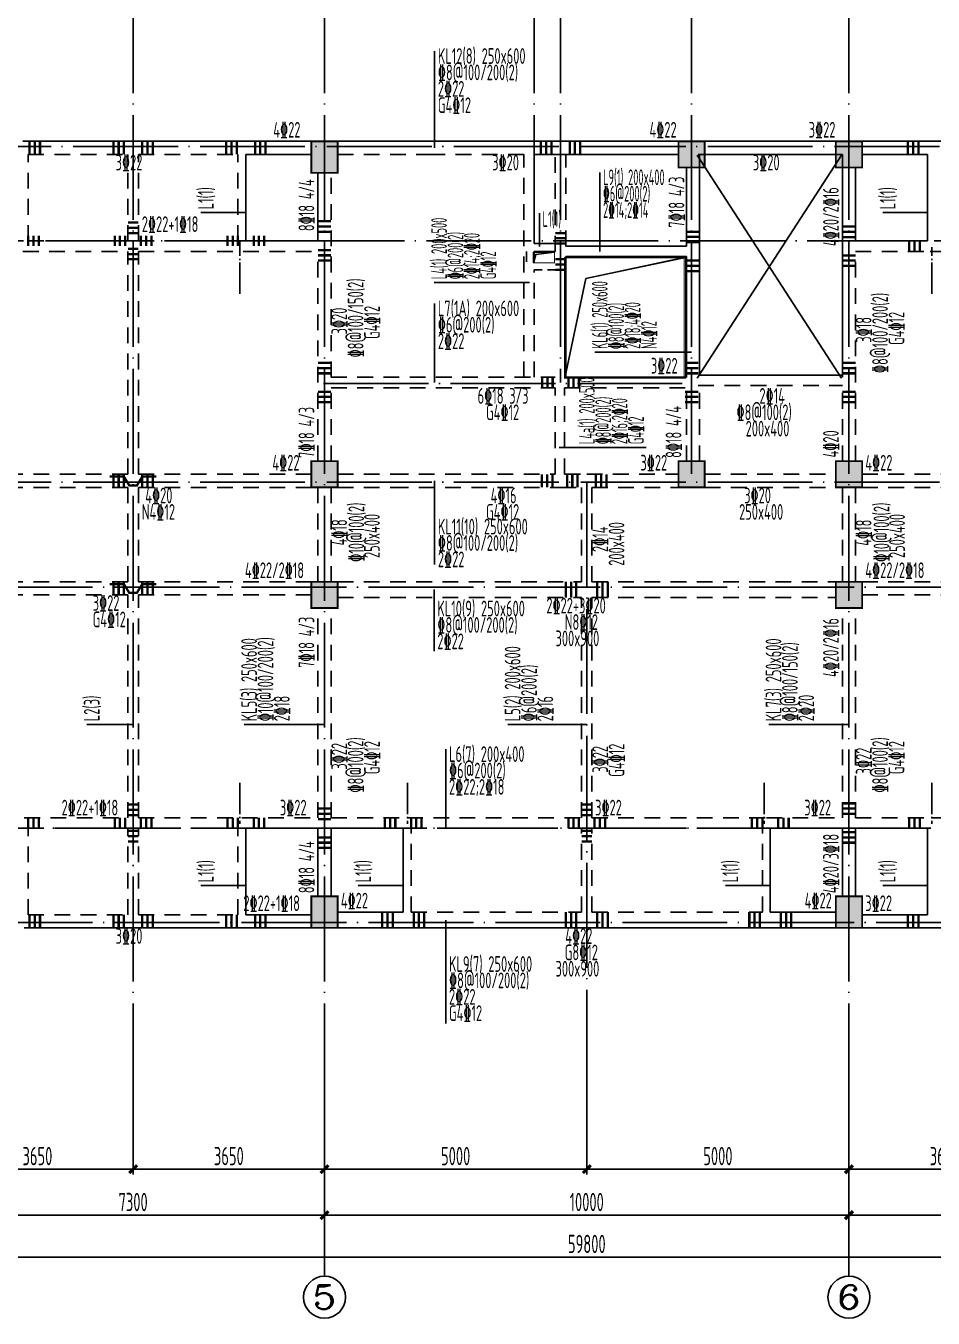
# Model space of a CAD drawing. Extents: x -472319 to -112444, y -516749 to -5704.
# Drawn here: x -189944 to -172644, y -193210 to -168565 of the extents above; entities that cross this region are included whole.
import ezdxf
from ezdxf.enums import TextEntityAlignment as Align

# ---------------------------------------------------------------- set-up
doc = ezdxf.new("R2010")
doc.units = 0
doc.header["$LTSCALE"] = 100
doc.header["$MEASUREMENT"] = 0
for name, pattern in [('3', [5, 3, -2]), ('CENTER', [2, 1.25, -0.25, 0.25, -0.25]), ('DOTE', [2.42, 2, -0.2, 0.02, -0.2])]:
    doc.linetypes.add(name, pattern=pattern)
for name, color, linetype in [('1301', 24, 'Continuous'), ('AXIS', 3, 'Continuous'), ('AXIS_TEXT', 7, 'Continuous'), ('DOTE', 1, 'CENTER'), ('S_BEAM', 4, 'Continuous'), ('S_BEAMDASH', 134, '3'), ('S_BEAMDIMLOCAL', 7, 'Continuous'), ('S_BEAMDIMLOCALVER', 7, 'Continuous'), ('S_BEAMDIMMASS', 2, 'Continuous'), ('S_BEAMDIMMASSVER', 2, 'Continuous'), ('S_CL', 2, 'Continuous'), ('S_HOLE', 253, 'Continuous'), ('S_SUBBEAMHOOP', 1, 'Continuous'), ('洞口边线', 7, 'Continuous'), ('零厚板', 7, 'Continuous')]:
    doc.layers.add(name, color=color, linetype=linetype)
doc.styles.add('_TCH_AXIS', font='COMPLEX', dxfattribs={"bigfont": 'GBCBIG'})
doc.styles.add('COMPLEX', font='COMPLEX')
doc.styles.add('HZ', font='tssdeng.shx', dxfattribs={"width": 0.6, "height": 350, "bigfont": 'a.shx'})
doc.styles.get("Standard").update_dxf_attribs({"font": 'tssdeng.shx', "width": 0.6, "bigfont": 'a.shx'})
doc.dimstyles.new('DIMN', dxfattribs={"dimtxt": 350, "dimasz": 150, "dimexe": 100, "dimexo": 100, "dimgap": 75, "dimtad": 1, "dimdec": 0, "dimzin": 0, "dimdsep": 46, "dimtxsty": 'HZ', "dimblk": 'ARCHTICK', "dimcen": 0.09, "dimdle": 100, "dimclrd": 3, "dimclre": 3, "dimclrt": 7, "dimazin": 2, "dimtfac": 1, "dimtdec": 0, "dimtmove": 2, "dimatfit": 3, "dimldrblk": 'ARCHTICK', "dimfxl": 1, "dimtolj": 1, "dimtzin": 0, "dimarcsym": 0})

# ---------------------------------------------------------------- blocks, each defined once
blk = doc.blocks.new('_ArchTick')
at = {"color": 0, "linetype": 'ByBlock', "const_width": 0.4}
blk.add_lwpolyline([(-0.5, -0.5), (0.5, 0.5)], dxfattribs=at)
blk = doc.blocks.new('*D1583')
at = {"layer": 'AXIS', "color": 3, "lineweight": -2, "transparency": 16777216}
for p, q in [((-191549, -190097), (-191549, -191345)), ((-184249, -190097), (-184249, -191345)), ((-191649, -191245), (-184149, -191245))]:
    blk.add_line(p, q, dxfattribs=at)
at = {"layer": 'Defpoints', "color": 0, "transparency": 16777216}
for p in [(-191549, -189997), (-184249, -189997), (-184249, -191245)]:
    blk.add_point(p, dxfattribs=at)
at = {"layer": 'AXIS', "color": 3, "lineweight": -2, "transparency": 16777216, "xscale": 150, "yscale": 150, "zscale": 150, "rotation": 180}
blk.add_blockref('_ArchTick', (-191549, -191245), dxfattribs=at)
at = {"layer": 'AXIS', "color": 3, "lineweight": -2, "transparency": 16777216, "xscale": 150, "yscale": 150, "zscale": 150}
blk.add_blockref('_ArchTick', (-184249, -191245), dxfattribs=at)
at = {"layer": 'AXIS', "color": 7, "transparency": 16777216, "insert": (-187899, -190995), "char_height": 350, "attachment_point": 5, "style": 'HZ'}
blk.add_mtext('\\A1;7300', dxfattribs=at)
blk = doc.blocks.new('*D1584')
at = {"layer": 'AXIS', "color": 3, "lineweight": -2, "transparency": 16777216}
for p, q in [((-184249, -190097), (-184249, -191345)), ((-174249, -190097), (-174249, -191345)), ((-184349, -191245), (-174149, -191245))]:
    blk.add_line(p, q, dxfattribs=at)
at = {"layer": 'Defpoints', "color": 0, "transparency": 16777216}
for p in [(-184249, -189997), (-174249, -189997), (-174249, -191245)]:
    blk.add_point(p, dxfattribs=at)
at = {"layer": 'AXIS', "color": 3, "lineweight": -2, "transparency": 16777216, "xscale": 150, "yscale": 150, "zscale": 150, "rotation": 180}
blk.add_blockref('_ArchTick', (-184249, -191245), dxfattribs=at)
at = {"layer": 'AXIS', "color": 3, "lineweight": -2, "transparency": 16777216, "xscale": 150, "yscale": 150, "zscale": 150}
blk.add_blockref('_ArchTick', (-174249, -191245), dxfattribs=at)
at = {"layer": 'AXIS', "color": 7, "transparency": 16777216, "insert": (-179249, -190995), "char_height": 350, "attachment_point": 5, "style": 'HZ'}
blk.add_mtext('\\A1;10000', dxfattribs=at)
blk = doc.blocks.new('*D1585')
at = {"layer": 'AXIS', "color": 3, "lineweight": -2, "transparency": 16777216}
for p, q in [((-174249, -190097), (-174249, -191345)), ((-166949, -190097), (-166949, -191345)), ((-174349, -191245), (-166849, -191245))]:
    blk.add_line(p, q, dxfattribs=at)
at = {"layer": 'Defpoints', "color": 0, "transparency": 16777216}
for p in [(-174249, -189997), (-166949, -189997), (-166949, -191245)]:
    blk.add_point(p, dxfattribs=at)
at = {"layer": 'AXIS', "color": 3, "lineweight": -2, "transparency": 16777216, "xscale": 150, "yscale": 150, "zscale": 150, "rotation": 180}
blk.add_blockref('_ArchTick', (-174249, -191245), dxfattribs=at)
at = {"layer": 'AXIS', "color": 3, "lineweight": -2, "transparency": 16777216, "xscale": 150, "yscale": 150, "zscale": 150}
blk.add_blockref('_ArchTick', (-166949, -191245), dxfattribs=at)
at = {"layer": 'AXIS', "color": 7, "transparency": 16777216, "insert": (-170599, -190995), "char_height": 350, "attachment_point": 5, "style": 'HZ'}
blk.add_mtext('\\A1;7300', dxfattribs=at)
blk = doc.blocks.new('*D1589')
at = {"layer": 'AXIS', "color": 3, "lineweight": -2, "transparency": 16777216}
for p, q in [((-209149, -190097), (-209149, -192145)), ((-149349, -190097), (-149349, -192145)), ((-209249, -192045), (-149249, -192045))]:
    blk.add_line(p, q, dxfattribs=at)
at = {"layer": 'Defpoints', "color": 0, "transparency": 16777216}
for p in [(-209149, -189997), (-149349, -189997), (-149349, -192045)]:
    blk.add_point(p, dxfattribs=at)
at = {"layer": 'AXIS', "color": 3, "lineweight": -2, "transparency": 16777216, "xscale": 150, "yscale": 150, "zscale": 150, "rotation": 180}
blk.add_blockref('_ArchTick', (-209149, -192045), dxfattribs=at)
at = {"layer": 'AXIS', "color": 3, "lineweight": -2, "transparency": 16777216, "xscale": 150, "yscale": 150, "zscale": 150}
blk.add_blockref('_ArchTick', (-149349, -192045), dxfattribs=at)
at = {"layer": 'AXIS', "color": 7, "transparency": 16777216, "insert": (-179249, -191795), "char_height": 350, "attachment_point": 5, "style": 'HZ'}
blk.add_mtext('\\A1;59800', dxfattribs=at)
blk = doc.blocks.new('_AXISO')
blk.add_circle((0, 0), 0.5)
at = {"layer": 'AXIS_TEXT', "style": 'COMPLEX', "width": 1.041667}
blk.add_attdef('A', text='', height=0.56, dxfattribs=at).set_placement((-0.25, -0.28), (0.25, -0.28), align=Align.FIT)
blk = doc.blocks.new('*D1600')
at = {"layer": '1301', "color": 3, "lineweight": -2, "transparency": 16777216}
for p, q in [((-184249, -188794), (-184249, -190469)), ((-179249, -188794), (-179249, -190469)), ((-179149, -190369), (-184349, -190369))]:
    blk.add_line(p, q, dxfattribs=at)
at = {"layer": 'Defpoints', "color": 0, "transparency": 16777216}
for p in [(-184249, -188694), (-179249, -188694), (-184249, -190369)]:
    blk.add_point(p, dxfattribs=at)
at = {"layer": '1301', "color": 3, "lineweight": -2, "transparency": 16777216, "xscale": 150, "yscale": 150, "zscale": 150, "rotation": 180}
blk.add_blockref('_ArchTick', (-184249, -190369), dxfattribs=at)
at = {"layer": '1301', "color": 3, "lineweight": -2, "transparency": 16777216, "xscale": 150, "yscale": 150, "zscale": 150}
blk.add_blockref('_ArchTick', (-179249, -190369), dxfattribs=at)
at = {"layer": '1301', "color": 7, "transparency": 16777216, "insert": (-181749, -190119), "char_height": 350, "attachment_point": 5, "style": 'HZ'}
blk.add_mtext('\\A1;5000', dxfattribs=at)
blk = doc.blocks.new('*D1601')
at = {"layer": '1301', "color": 3, "lineweight": -2, "transparency": 16777216}
for p, q in [((-179249, -188795), (-179249, -190469)), ((-174249, -188795), (-174249, -190469)), ((-179349, -190369), (-174149, -190369))]:
    blk.add_line(p, q, dxfattribs=at)
at = {"layer": 'Defpoints', "color": 0, "transparency": 16777216}
for p in [(-179249, -188695), (-174249, -188695), (-174249, -190369)]:
    blk.add_point(p, dxfattribs=at)
at = {"layer": '1301', "color": 3, "lineweight": -2, "transparency": 16777216, "xscale": 150, "yscale": 150, "zscale": 150, "rotation": 180}
blk.add_blockref('_ArchTick', (-179249, -190369), dxfattribs=at)
at = {"layer": '1301', "color": 3, "lineweight": -2, "transparency": 16777216, "xscale": 150, "yscale": 150, "zscale": 150}
blk.add_blockref('_ArchTick', (-174249, -190369), dxfattribs=at)
at = {"layer": '1301', "color": 7, "transparency": 16777216, "insert": (-176749, -190119), "char_height": 350, "attachment_point": 5, "style": 'HZ'}
blk.add_mtext('\\A1;5000', dxfattribs=at)
blk = doc.blocks.new('*D1758')
at = {"layer": '1301', "color": 3, "lineweight": -2, "transparency": 16777216}
for p, q in [((-187899, -188787), (-187899, -190469)), ((-184249, -188787), (-184249, -190469)), ((-184149, -190369), (-187999, -190369))]:
    blk.add_line(p, q, dxfattribs=at)
at = {"layer": 'Defpoints', "color": 0, "transparency": 16777216}
for p in [(-187899, -188687), (-184249, -188687), (-187899, -190369)]:
    blk.add_point(p, dxfattribs=at)
at = {"layer": '1301', "color": 3, "lineweight": -2, "transparency": 16777216, "xscale": 150, "yscale": 150, "zscale": 150, "rotation": 180}
blk.add_blockref('_ArchTick', (-187899, -190369), dxfattribs=at)
at = {"layer": '1301', "color": 3, "lineweight": -2, "transparency": 16777216, "xscale": 150, "yscale": 150, "zscale": 150}
blk.add_blockref('_ArchTick', (-184249, -190369), dxfattribs=at)
at = {"layer": '1301', "color": 7, "transparency": 16777216, "insert": (-186074, -190119), "char_height": 350, "attachment_point": 5, "style": 'HZ'}
blk.add_mtext('\\A1;3650', dxfattribs=at)
blk = doc.blocks.new('*D1759')
at = {"layer": '1301', "color": 3, "lineweight": -2, "transparency": 16777216}
for p, q in [((-191549, -188787), (-191549, -190469)), ((-187899, -188787), (-187899, -190469)), ((-191649, -190369), (-187799, -190369))]:
    blk.add_line(p, q, dxfattribs=at)
at = {"layer": 'Defpoints', "color": 0, "transparency": 16777216}
for p in [(-191549, -188687), (-187899, -188687), (-187899, -190369)]:
    blk.add_point(p, dxfattribs=at)
at = {"layer": '1301', "color": 3, "lineweight": -2, "transparency": 16777216, "xscale": 150, "yscale": 150, "zscale": 150, "rotation": 180}
blk.add_blockref('_ArchTick', (-191549, -190369), dxfattribs=at)
at = {"layer": '1301', "color": 3, "lineweight": -2, "transparency": 16777216, "xscale": 150, "yscale": 150, "zscale": 150}
blk.add_blockref('_ArchTick', (-187899, -190369), dxfattribs=at)
at = {"layer": '1301', "color": 7, "transparency": 16777216, "insert": (-189724, -190119), "char_height": 350, "attachment_point": 5, "style": 'HZ'}
blk.add_mtext('\\A1;3650', dxfattribs=at)
blk = doc.blocks.new('*D1761')
at = {"layer": '1301', "color": 3, "lineweight": -2, "transparency": 16777216}
for p, q in [((-174249, -188787), (-174249, -190469)), ((-170599, -188787), (-170599, -190469)), ((-174349, -190369), (-170499, -190369))]:
    blk.add_line(p, q, dxfattribs=at)
at = {"layer": 'Defpoints', "color": 0, "transparency": 16777216}
for p in [(-174249, -188687), (-170599, -188687), (-170599, -190369)]:
    blk.add_point(p, dxfattribs=at)
at = {"layer": '1301', "color": 3, "lineweight": -2, "transparency": 16777216, "xscale": 150, "yscale": 150, "zscale": 150, "rotation": 180}
blk.add_blockref('_ArchTick', (-174249, -190369), dxfattribs=at)
at = {"layer": '1301', "color": 3, "lineweight": -2, "transparency": 16777216, "xscale": 150, "yscale": 150, "zscale": 150}
blk.add_blockref('_ArchTick', (-170599, -190369), dxfattribs=at)
at = {"layer": '1301', "color": 7, "transparency": 16777216, "insert": (-172424, -190119), "char_height": 350, "attachment_point": 5, "style": 'HZ'}
blk.add_mtext('\\A1;3650', dxfattribs=at)

msp = doc.modelspace()

# ---------------------------------------------------------------- hatches: boundary and pattern name
at = {"layer": 'S_CL'}
h = msp.add_hatch(dxfattribs=at)
h.set_pattern_fill('ANSI31', color=256)
h.set_pattern_definition([(45, (207120.73915, 355910.10947), (-0.088388347648, 0.088388347648), [])])
h.paths.add_polyline_path([(-149249.329, -171266.889), (-149249.329, -170766.889), (-149749.329, -170766.889), (-149749.329, -171266.889)])
h.paths.add_polyline_path([(-149249.329, -177366.89), (-149249.329, -176866.89), (-149749.329, -176866.89), (-149749.329, -177366.89)])
h.paths.add_polyline_path([(-149249.329, -179666.89), (-149249.329, -179166.89), (-149749.329, -179166.89), (-149749.329, -179666.89)])
h.paths.add_polyline_path([(-149249.329, -185766.89), (-149249.329, -185266.89), (-149749.329, -185266.89), (-149749.329, -185766.89)])
h.paths.add_polyline_path([(-152099.329, -171266.889), (-152099.329, -170766.889), (-152599.329, -170766.889), (-152599.329, -171266.889)])
h.paths.add_polyline_path([(-152099.329, -177366.89), (-152099.329, -176866.89), (-152599.329, -176866.89), (-152599.329, -177366.89)])
h.paths.add_polyline_path([(-152099.329, -179666.89), (-152099.329, -179166.89), (-152599.329, -179166.89), (-152599.329, -179666.89)])
h.paths.add_polyline_path([(-152099.329, -185766.89), (-152099.329, -185266.89), (-152599.329, -185266.89), (-152599.329, -185766.89)])
h.paths.add_polyline_path([(-159399.329, -171266.889), (-159399.329, -170766.889), (-159899.329, -170766.889), (-159899.329, -171266.889)])
h.paths.add_polyline_path([(-159399.329, -177366.89), (-159399.329, -176866.89), (-159899.329, -176866.89), (-159899.329, -177366.89)])
h.paths.add_polyline_path([(-159399.329, -179666.89), (-159399.329, -179166.89), (-159899.329, -179166.89), (-159899.329, -179666.89)])
h.paths.add_polyline_path([(-159399.329, -185766.89), (-159399.329, -185266.89), (-159899.329, -185266.89), (-159899.329, -185766.89)])
h.paths.add_polyline_path([(-166699.329, -171266.889), (-166699.329, -170766.889), (-167199.329, -170766.889), (-167199.329, -171266.889)])
h.paths.add_polyline_path([(-166699.329, -177366.89), (-166699.329, -176866.89), (-167199.329, -176866.89), (-167199.329, -177366.89)])
h.paths.add_polyline_path([(-166699.329, -179666.89), (-166699.329, -179166.89), (-167199.329, -179166.89), (-167199.329, -179666.89)])
h.paths.add_polyline_path([(-166699.329, -185766.89), (-166699.329, -185266.89), (-167199.329, -185266.89), (-167199.329, -185766.89)])
h.paths.add_polyline_path([(-173999.329, -171266.889), (-173999.329, -170766.889), (-174499.329, -170766.889), (-174499.329, -171266.889)])
h.paths.add_polyline_path([(-173999.329, -177366.89), (-173999.329, -176866.89), (-174499.329, -176866.89), (-174499.329, -177366.89)])
h.paths.add_polyline_path([(-173999.329, -179666.89), (-173999.329, -179166.89), (-174499.329, -179166.89), (-174499.329, -179666.89)])
h.paths.add_polyline_path([(-173999.329, -185766.89), (-173999.329, -185166.89), (-174499.329, -185166.89), (-174499.329, -185766.89)])
h.paths.add_polyline_path([(-176999.329, -171266.889), (-176999.329, -170766.889), (-177499.329, -170766.889), (-177499.329, -171266.889)])
h.paths.add_polyline_path([(-176999.329, -177366.89), (-176999.329, -176866.89), (-177499.329, -176866.89), (-177499.329, -177366.89)])
h.paths.add_polyline_path([(-183999.331, -171366.889), (-183999.331, -170766.889), (-184499.331, -170766.889), (-184499.331, -171366.889)])
h.paths.add_polyline_path([(-183999.331, -177366.89), (-183999.331, -176866.89), (-184499.331, -176866.89), (-184499.331, -177366.89)])
h.paths.add_polyline_path([(-183999.331, -179666.89), (-183999.331, -179166.89), (-184499.331, -179166.89), (-184499.331, -179666.89)])
h.paths.add_polyline_path([(-183999.331, -185766.89), (-183999.331, -185166.89), (-184499.331, -185166.89), (-184499.331, -185766.89)])
h.paths.add_polyline_path([(-191299.331, -171266.889), (-191299.331, -170766.889), (-191799.331, -170766.889), (-191799.331, -171266.889)])
h.paths.add_polyline_path([(-191299.331, -177366.89), (-191299.331, -176866.89), (-191799.331, -176866.89), (-191799.331, -177366.89)])
h.paths.add_polyline_path([(-191299.331, -179666.89), (-191299.331, -179166.89), (-191799.331, -179166.89), (-191799.331, -179666.89)])
h.paths.add_polyline_path([(-191299.331, -185766.89), (-191299.331, -185266.89), (-191799.331, -185266.89), (-191799.331, -185766.89)])
h.paths.add_polyline_path([(-198599.331, -171266.889), (-198599.331, -170766.889), (-199099.331, -170766.889), (-199099.331, -171266.889)])
h.paths.add_polyline_path([(-198599.331, -177366.89), (-198599.331, -176866.89), (-199099.331, -176866.89), (-199099.331, -177366.89)])
h.paths.add_polyline_path([(-198599.331, -179666.89), (-198599.331, -179166.89), (-199099.331, -179166.89), (-199099.331, -179666.89)])
h.paths.add_polyline_path([(-198599.331, -185766.89), (-198599.331, -185266.89), (-199099.331, -185266.89), (-199099.331, -185766.89)])
h.paths.add_polyline_path([(-205899.331, -171266.889), (-205899.331, -170766.889), (-206399.331, -170766.889), (-206399.331, -171266.889)])
h.paths.add_polyline_path([(-205899.331, -177366.89), (-205899.331, -176866.89), (-206399.331, -176866.89), (-206399.331, -177366.89)])
h.paths.add_polyline_path([(-205899.331, -179666.89), (-205899.331, -179166.89), (-206399.331, -179166.89), (-206399.331, -179666.89)])
h.paths.add_polyline_path([(-205899.331, -185766.89), (-205899.331, -185266.89), (-206399.331, -185266.89), (-206399.331, -185766.89)])
h.paths.add_polyline_path([(-208749.331, -171266.889), (-208749.331, -170766.889), (-209249.331, -170766.889), (-209249.331, -171266.889)])
h.paths.add_polyline_path([(-208749.331, -177366.89), (-208749.331, -176866.89), (-209249.331, -176866.89), (-209249.331, -177366.89)])
h.paths.add_polyline_path([(-208749.331, -179666.89), (-208749.331, -179166.89), (-209249.331, -179166.89), (-209249.331, -179666.89)])
h.paths.add_polyline_path([(-208749.331, -185766.89), (-208749.331, -185266.89), (-209249.331, -185266.89), (-209249.331, -185766.89)])

# ---------------------------------------------------------------- linework, layer by layer
at = {"layer": 'AXIS'}
for p, q in [((-184249.329, -189997.282), (-184249.329, -192409.578)), ((-174249.329, -189997.282), (-174249.329, -192409.578))]:
    msp.add_line(p, q, dxfattribs=at)
at = {"layer": 'DOTE', "linetype": 'DOTE', "ltscale": 10}
for p, q in [((-187899.329, -167847.242), (-187899.329, -189997.282)), ((-184249.329, -167847.242), (-184249.329, -189997.282)), ((-180249.329, -167847.242), (-180249.329, -171016.89)), ((-179749.329, -167847.242), (-179749.329, -175366.89)), ((-177249.329, -167847.242), (-177249.329, -177266.89)), ((-174249.329, -167847.242), (-174249.329, -189997.282)), ((-210823.148, -170866.89), (-147530.518, -170866.89)), ((-206506.5, -172667.389), (-151711.5, -172667.389)), ((-184266.83, -175384.39), (-177266.83, -175384.39)), ((-210823.148, -177266.89), (-147530.518, -177266.89)), ((-179249.329, -177266.89), (-179249.329, -189997.282)), ((-147530.518, -179266.89), (-210823.148, -179266.89)), ((-206149.329, -183866.892), (-147041.501, -183866.892)), ((-147530.518, -185666.89), (-210823.148, -185666.89))]:
    msp.add_line(p, q, dxfattribs=at)
at = {"layer": 'DOTE', "linetype": 'DOTE', "ltscale": 3}
for p, q in [((-185866.828, -173678.586), (-185866.828, -172684.389)), ((-172666.832, -173678.586), (-172666.832, -172784.889)), ((-185866.828, -183000.195), (-185866.828, -183784.39)), ((-182666.832, -183000.195), (-182666.832, -183784.39)), ((-175866.828, -183000.195), (-175866.828, -183784.39)), ((-172666.832, -183000.195), (-172666.832, -183784.39))]:
    msp.add_line(p, q, dxfattribs=at)
at = {"layer": 'S_BEAM'}
for p, q in [((-189999.331, -170766.889), (-187899.331, -170766.889)), ((-187899.331, -170766.889), (-185824.331, -170766.889)), ((-185824.331, -170766.889), (-184499.331, -170766.889)), ((-183999.331, -170766.889), (-182249.331, -170766.889)), ((-182249.331, -170766.889), (-179749.329, -170766.889)), ((-179749.329, -170766.889), (-177499.329, -170766.889)), ((-176999.329, -170766.889), (-174499.329, -170766.889)), ((-173999.329, -170766.889), (-172674.329, -170766.889)), ((-172674.329, -170766.889), (-170599.329, -170766.889)), ((-185749.331, -171016.889), (-184499.331, -171016.889)), ((-185749.331, -172666.889), (-185749.331, -171016.889)), ((-180249.329, -171016.889), (-177499.329, -171016.889)), ((-180249.329, -172716.889), (-180249.329, -171016.889)), ((-177124.329, -171016.889), (-174374.329, -171016.889)), ((-177099.329, -172866.889), (-177099.329, -171016.889)), ((-176999.329, -171016.889), (-174374.329, -171016.889)), ((-174374.329, -172767.389), (-174374.329, -171016.889)), ((-173999.329, -171016.889), (-172749.329, -171016.889)), ((-172749.329, -172667.389), (-172749.329, -171016.889)), ((-177349.329, -172366.889), (-177349.329, -171266.889)), ((-174124.329, -172467.389), (-174124.329, -171266.889)), ((-184374.331, -172666.889), (-184374.331, -171366.889)), ((-177349.329, -172766.889), (-177349.329, -172366.889)), ((-174124.329, -172667.389), (-174124.329, -172467.389)), ((-185749.331, -172666.889), (-184374.331, -172666.889)), ((-180249.329, -172716.889), (-179649.329, -172716.889)), ((-174124.329, -172667.389), (-172749.329, -172667.389)), ((-180249.329, -173066.889), (-180249.329, -172866.888)), ((-180249.329, -172866.888), (-179849.329, -172866.888)), ((-179649.329, -172766.889), (-177349.329, -172766.889)), ((-179649.329, -175266.89), (-179649.329, -172966.889)), ((-179649.329, -172966.889), (-177349.329, -172966.889)), ((-177349.329, -175266.89), (-177349.329, -172966.889)), ((-177099.329, -175226.89), (-177099.329, -172866.889)), ((-174374.329, -175266.89), (-174374.329, -172767.389)), ((-179649.329, -175266.89), (-177349.329, -175266.89)), ((-177099.329, -175226.89), (-174374.329, -175226.89)), ((-185749.331, -183866.891), (-184374.331, -183866.891)), ((-185749.331, -185516.89), (-185749.331, -183866.891)), ((-184374.331, -185166.89), (-184374.331, -183866.891)), ((-184124.331, -185166.89), (-184124.331, -183866.891)), ((-184124.331, -183866.891), (-182749.331, -183866.891)), ((-182749.331, -185466.89), (-182749.331, -183866.891)), ((-175749.329, -183866.891), (-174374.329, -183866.891)), ((-175749.329, -185466.89), (-175749.329, -183866.891)), ((-174374.329, -185166.89), (-174374.329, -183866.891)), ((-174124.329, -185166.89), (-174124.329, -183866.891)), ((-174124.329, -183866.891), (-172749.329, -183866.891)), ((-172749.329, -185516.89), (-172749.329, -183866.891)), ((-185749.331, -185516.89), (-184499.331, -185516.89)), ((-183999.331, -185466.89), (-182749.331, -185466.89)), ((-175749.329, -185466.89), (-174499.329, -185466.89)), ((-173999.329, -185516.89), (-172749.329, -185516.89)), ((-189974.331, -185766.89), (-187899.331, -185766.89)), ((-187899.331, -185766.89), (-185824.331, -185766.89)), ((-185824.331, -185766.89), (-184499.331, -185766.89)), ((-183999.331, -185766.89), (-182674.331, -185766.89)), ((-182674.331, -185766.89), (-179249.329, -185766.89)), ((-179249.329, -185766.89), (-175824.329, -185766.89)), ((-175824.329, -185766.89), (-174499.329, -185766.89)), ((-173999.329, -185766.89), (-172674.329, -185766.89)), ((-172674.329, -185766.89), (-170599.329, -185766.89))]:
    msp.add_line(p, q, dxfattribs=at)
at = {"layer": 'S_BEAMDASH'}
for p, q in [((-189899.331, -171016.889), (-187999.331, -171016.889)), ((-189899.331, -172666.889), (-189899.331, -171016.889)), ((-187999.331, -172666.889), (-187999.331, -171016.889)), ((-187799.331, -171016.889), (-185899.331, -171016.889)), ((-187799.331, -172666.889), (-187799.331, -171016.889)), ((-185899.331, -172666.889), (-185899.331, -171016.889)), ((-183999.331, -171016.889), (-182249.331, -171016.889)), ((-182249.331, -171016.889), (-180449.329, -171016.889)), ((-180449.329, -175266.89), (-180449.329, -171016.889)), ((-179849.329, -172866.889), (-179849.329, -171016.889)), ((-179649.329, -172766.889), (-179649.329, -171016.889)), ((-184124.331, -172766.889), (-184124.331, -171366.889)), ((-189899.331, -172666.889), (-187999.331, -172666.889)), ((-187799.331, -172666.889), (-185899.331, -172666.889)), ((-189999.331, -172866.889), (-187999.331, -172866.889)), ((-187999.331, -177116.89), (-187999.331, -172866.889)), ((-187799.331, -177116.89), (-187799.331, -172866.889)), ((-187799.331, -172866.889), (-185799.331, -172866.889)), ((-185799.331, -172866.889), (-184374.331, -172866.889)), ((-184374.331, -175366.89), (-184374.331, -172866.889)), ((-184124.331, -175266.89), (-184124.331, -172766.889)), ((-180399.329, -173066.889), (-180399.329, -172866.889)), ((-174124.329, -175366.89), (-174124.329, -172867.389)), ((-174124.329, -172867.389), (-172699.329, -172867.389)), ((-172699.329, -172867.389), (-170699.329, -172867.389)), ((-180249.329, -175266.89), (-180249.329, -173216.889)), ((-184374.331, -176866.89), (-184374.331, -175366.89)), ((-184124.331, -175266.89), (-179849.329, -175266.89)), ((-177124.329, -175426.89), (-174374.329, -175426.89)), ((-174124.329, -176866.89), (-174124.329, -175366.89)), ((-184124.331, -176866.89), (-184124.331, -175466.89)), ((-184124.331, -175466.89), (-179849.329, -175466.89)), ((-179849.329, -177116.89), (-179849.329, -175466.89)), ((-179670.908, -175466.89), (-177374.329, -175466.89)), ((-179670.908, -177116.89), (-179670.908, -175466.89)), ((-177349.329, -176866.89), (-177349.329, -175466.89)), ((-177099.329, -176866.89), (-177099.329, -175466.89)), ((-174374.329, -176866.89), (-174374.329, -175466.89)), ((-191299.331, -177116.89), (-187999.331, -177116.89)), ((-187799.331, -177116.89), (-184499.331, -177116.89)), ((-183999.331, -177116.89), (-182949.329, -177116.89)), ((-182949.329, -177116.89), (-179849.329, -177116.89)), ((-179670.908, -177116.89), (-179249.329, -177116.89)), ((-179249.329, -177116.89), (-177499.329, -177116.89)), ((-176999.329, -177116.89), (-174499.329, -177116.89)), ((-173999.329, -177116.89), (-170699.329, -177116.89)), ((-191299.331, -177366.89), (-187999.331, -177366.89)), ((-187999.331, -179166.89), (-187999.331, -177366.89)), ((-187799.331, -179166.89), (-187799.331, -177366.89)), ((-187799.331, -177366.89), (-184499.331, -177366.89)), ((-184374.331, -179166.89), (-184374.331, -177366.89)), ((-184124.331, -179166.89), (-184124.331, -177366.89)), ((-183999.331, -177366.89), (-182949.329, -177366.89)), ((-182949.329, -177366.89), (-179749.329, -177366.89)), ((-179749.329, -177366.89), (-179349.329, -177366.89)), ((-179349.329, -179166.89), (-179349.329, -177366.89)), ((-179149.329, -177366.89), (-177499.329, -177366.89)), ((-179149.329, -179166.89), (-179149.329, -177366.89)), ((-176999.329, -177366.89), (-174499.329, -177366.89)), ((-174374.329, -179166.89), (-174374.329, -177366.89)), ((-174124.329, -179166.89), (-174124.329, -177366.89)), ((-173999.329, -177366.89), (-170699.329, -177366.89)), ((-191299.331, -179166.89), (-187999.331, -179166.89)), ((-187799.331, -179166.89), (-184499.331, -179166.89)), ((-183999.331, -179166.89), (-179349.329, -179166.89)), ((-179149.329, -179166.89), (-174499.329, -179166.89)), ((-173999.329, -179166.89), (-170699.329, -179166.89)), ((-191299.331, -179416.89), (-187999.331, -179416.89)), ((-187999.331, -183666.891), (-187999.331, -179416.89)), ((-187799.331, -179416.89), (-184499.331, -179416.89)), ((-187799.331, -183666.891), (-187799.331, -179416.89)), ((-183999.331, -179466.89), (-179349.329, -179466.89)), ((-179349.329, -183666.891), (-179349.329, -179466.89)), ((-179149.329, -179466.89), (-174499.329, -179466.89)), ((-179149.329, -183666.891), (-179149.329, -179466.89)), ((-173999.329, -179416.89), (-170699.329, -179416.89)), ((-184374.331, -183666.891), (-184374.331, -179666.89)), ((-184124.331, -183666.891), (-184124.331, -179666.89)), ((-174374.329, -183666.891), (-174374.329, -179666.89)), ((-174124.329, -183666.891), (-174124.329, -179666.89)), ((-189974.331, -183666.891), (-187999.331, -183666.891)), ((-187799.331, -183666.891), (-185824.331, -183666.891)), ((-185824.331, -183666.891), (-184374.331, -183666.891)), ((-184124.331, -183666.891), (-182674.331, -183666.891)), ((-182674.331, -183666.891), (-179349.329, -183666.891)), ((-179149.329, -183666.891), (-175824.329, -183666.891)), ((-175824.329, -183666.891), (-174374.329, -183666.891)), ((-174124.329, -183666.891), (-172674.329, -183666.891)), ((-172674.329, -183666.891), (-170699.329, -183666.891)), ((-189899.331, -183866.891), (-187999.331, -183866.891)), ((-189899.331, -185516.89), (-189899.331, -183866.891)), ((-187999.331, -185516.89), (-187999.331, -183866.891)), ((-187799.331, -185516.89), (-187799.331, -183866.891)), ((-187799.331, -183866.891), (-185899.331, -183866.891)), ((-185899.331, -185516.89), (-185899.331, -183866.891)), ((-182599.331, -183866.891), (-179349.329, -183866.891)), ((-182599.331, -185466.89), (-182599.331, -183866.891)), ((-179349.329, -185466.89), (-179349.329, -183866.891)), ((-179149.329, -185466.89), (-179149.329, -183866.891)), ((-179149.329, -183866.891), (-175899.329, -183866.891)), ((-175899.329, -185466.89), (-175899.329, -183866.891)), ((-189899.331, -185516.89), (-187999.331, -185516.89)), ((-187799.331, -185516.89), (-185899.331, -185516.89)), ((-182599.331, -185466.89), (-179349.329, -185466.89)), ((-179149.329, -185466.89), (-175899.329, -185466.89))]:
    msp.add_line(p, q, dxfattribs=at)
at = {"layer": 'S_BEAMDASH', "ltscale": 0.5}
msp.add_line((-179849.329, -173216.889), (-180249.329, -173216.889), dxfattribs=at)
at = {"layer": 'S_BEAMDIMMASS'}
for p, q in [((-182149.331, -170891.89), (-182149.331, -169048.14)), ((-178999.329, -172866.89), (-178999.329, -171360.64)), ((-182149.331, -175366.891), (-182149.331, -173860.641)), ((-182149.331, -177241.891), (-182149.331, -178834.391)), ((-182159.7, -179316.891), (-182159.7, -180488.391)), ((-181936.831, -183866.891), (-181936.831, -182360.641)), ((-181936.831, -185616.891), (-181936.831, -187589.391))]:
    msp.add_line(p, q, dxfattribs=at)
at = {"layer": 'S_BEAMDIMMASSVER'}
for p, q in [((-185749.331, -172126.89), (-186605.581, -172126.89)), ((-180152.89, -172775.171), (-180152.89, -172136.421)), ((-172749.329, -172126.89), (-173605.579, -172126.89)), ((-180339.5, -173456.891), (-182158.25, -173456.891)), ((-177249.329, -174786.891), (-179093.079, -174786.891)), ((-178114.158, -176603.5), (-179773.408, -176603.5)), ((-187899.331, -181888.391), (-188780.581, -181888.391)), ((-184249.331, -181888.391), (-185780.581, -181888.391)), ((-179249.329, -181888.391), (-180755.579, -181888.391)), ((-174249.329, -181888.391), (-175780.579, -181888.391)), ((-185749.331, -184960.391), (-186605.581, -184960.391)), ((-182749.331, -184960.391), (-183605.581, -184960.391)), ((-175749.329, -184960.391), (-176605.579, -184960.391)), ((-172749.329, -184960.391), (-173605.579, -184960.391))]:
    msp.add_line(p, q, dxfattribs=at)
at = {"layer": 'S_CL', "const_width": 35}
for points in [[(-183999.331, -171366.889), (-183999.331, -170766.889), (-184499.331, -170766.889), (-184499.331, -171366.889)], [(-176999.329, -171266.889), (-176999.329, -170766.889), (-177499.329, -170766.889), (-177499.329, -171266.889)], [(-173999.329, -171266.889), (-173999.329, -170766.889), (-174499.329, -170766.889), (-174499.329, -171266.889)], [(-183999.331, -177366.89), (-183999.331, -176866.89), (-184499.331, -176866.89), (-184499.331, -177366.89)], [(-176999.329, -177366.89), (-176999.329, -176866.89), (-177499.329, -176866.89), (-177499.329, -177366.89)], [(-173999.329, -177366.89), (-173999.329, -176866.89), (-174499.329, -176866.89), (-174499.329, -177366.89)], [(-183999.331, -179666.89), (-183999.331, -179166.89), (-184499.331, -179166.89), (-184499.331, -179666.89)], [(-173999.329, -179666.89), (-173999.329, -179166.89), (-174499.329, -179166.89), (-174499.329, -179666.89)], [(-183999.331, -185766.89), (-183999.331, -185166.89), (-184499.331, -185166.89), (-184499.331, -185766.89)], [(-173999.329, -185766.89), (-173999.329, -185166.89), (-174499.329, -185166.89), (-174499.329, -185766.89)]]:
    msp.add_lwpolyline(points, close=True, dxfattribs=at)
at = {"layer": 'S_HOLE', "const_width": 18}
for points in [[(-180266.83, -173084.389), (-179866.83, -173084.389), (-179866.83, -172884.388), (-180266.83, -172884.388), (-180266.83, -173084.389)], [(-179666.83, -175284.39), (-177366.83, -175284.39), (-177366.83, -172984.389), (-179666.83, -172984.389), (-179666.83, -175284.39)], [(-179666.83, -175284.39), (-177391.83, -175284.39), (-177391.83, -172984.389), (-179666.83, -172984.389), (-179666.83, -175284.39)]]:
    msp.add_lwpolyline(points, close=True, dxfattribs=at)
at = {"layer": 'S_SUBBEAMHOOP', "const_width": 44.9}
for points in [[(-189874.331, -170766.89), (-189874.331, -171016.89)], [(-189774.331, -170766.89), (-189774.331, -171016.89)], [(-189674.331, -170766.89), (-189674.331, -171016.89)], [(-188274.331, -170766.89), (-188274.331, -171016.89)], [(-188174.331, -170766.89), (-188174.331, -171016.89)], [(-188074.331, -170766.89), (-188074.331, -171016.89)], [(-187724.331, -170766.89), (-187724.331, -171016.89)], [(-187624.331, -170766.89), (-187624.331, -171016.89)], [(-187524.331, -170766.89), (-187524.331, -171016.89)], [(-186124.331, -170766.89), (-186124.331, -171016.89)], [(-186024.331, -170766.89), (-186024.331, -171016.89)], [(-185924.331, -170766.89), (-185924.331, -171016.89)], [(-185574.331, -170766.89), (-185574.331, -171016.89)], [(-185474.331, -170766.89), (-185474.331, -171016.89)], [(-185374.331, -170766.89), (-185374.331, -171016.89)], [(-180124.329, -170766.89), (-180124.329, -171016.89)], [(-180024.329, -170766.89), (-180024.329, -171016.89)], [(-179924.329, -170766.89), (-179924.329, -171016.89)], [(-179574.329, -170766.89), (-179574.329, -171016.89)], [(-179474.329, -170766.89), (-179474.329, -171016.89)], [(-179374.329, -170766.89), (-179374.329, -171016.89)], [(-173124.329, -170766.89), (-173124.329, -171016.89)], [(-173024.329, -170766.89), (-173024.329, -171016.89)], [(-172924.329, -170766.89), (-172924.329, -171016.89)], [(-187999.331, -172316.89), (-187799.331, -172316.89)], [(-187999.331, -172416.89), (-187799.331, -172416.89)], [(-187999.331, -172516.89), (-187799.331, -172516.89)], [(-184374.331, -172291.89), (-184124.331, -172291.89)], [(-184374.331, -172391.89), (-184124.331, -172391.89)], [(-184374.331, -172491.89), (-184124.331, -172491.89)], [(-179849.329, -172516.89), (-179649.329, -172516.89)], [(-177349.329, -172491.89), (-177099.329, -172491.89)], [(-174374.329, -172392.39), (-174124.329, -172392.39)], [(-174374.329, -172492.39), (-174124.329, -172492.39)], [(-189899.331, -172566.89), (-189899.331, -172766.89)], [(-189799.331, -172566.89), (-189799.331, -172766.89)], [(-189699.331, -172566.89), (-189699.331, -172766.89)], [(-188249.331, -172566.89), (-188249.331, -172766.89)], [(-188149.331, -172566.89), (-188149.331, -172766.89)], [(-188049.331, -172566.89), (-188049.331, -172766.89)], [(-187749.331, -172566.89), (-187749.331, -172766.89)], [(-187649.331, -172566.89), (-187649.331, -172766.89)], [(-187549.331, -172566.89), (-187549.331, -172766.89)], [(-186099.331, -172566.89), (-186099.331, -172766.89)], [(-185999.331, -172566.89), (-185999.331, -172766.89)], [(-185899.331, -172566.89), (-185899.331, -172766.89)], [(-185599.331, -172566.89), (-185599.331, -172766.89)], [(-185499.331, -172566.89), (-185499.331, -172766.89)], [(-185399.331, -172566.89), (-185399.331, -172766.89)], [(-179849.329, -172616.89), (-179649.329, -172616.89)], [(-179849.329, -172716.89), (-179649.329, -172716.89)], [(-177349.329, -172591.89), (-177099.329, -172591.89)], [(-177349.329, -172691.89), (-177099.329, -172691.89)], [(-174374.329, -172592.39), (-174124.329, -172592.39)], [(-173099.329, -172667.39), (-173099.329, -172867.39)], [(-172999.329, -172667.39), (-172999.329, -172867.39)], [(-172899.329, -172667.39), (-172899.329, -172867.39)], [(-187999.331, -172816.89), (-187799.331, -172816.89)], [(-187999.331, -172916.89), (-187799.331, -172916.89)], [(-187999.331, -173016.89), (-187799.331, -173016.89)], [(-184374.331, -172841.89), (-184124.331, -172841.89)], [(-184374.331, -172941.89), (-184124.331, -172941.89)], [(-179849.329, -173016.89), (-179649.329, -173016.89)], [(-174374.329, -172942.39), (-174124.329, -172942.39)], [(-184374.331, -173041.89), (-184124.331, -173041.89)], [(-179849.329, -173116.89), (-179649.329, -173116.89)], [(-179849.329, -173216.89), (-179649.329, -173216.89)], [(-177349.329, -173041.89), (-177099.329, -173041.89)], [(-177349.329, -173141.89), (-177099.329, -173141.89)], [(-177349.329, -173241.89), (-177099.329, -173241.89)], [(-174374.329, -173042.39), (-174124.329, -173042.39)], [(-174374.329, -173142.39), (-174124.329, -173142.39)], [(-184374.331, -174991.891), (-184124.331, -174991.891)], [(-177374.329, -174991.891), (-177124.329, -174991.891)], [(-174374.329, -174991.891), (-174124.329, -174991.891)], [(-184374.331, -175091.891), (-184124.331, -175091.891)], [(-184374.331, -175191.891), (-184124.331, -175191.891)], [(-177374.329, -175091.891), (-177124.329, -175091.891)], [(-177374.329, -175191.891), (-177124.329, -175191.891)], [(-174374.329, -175091.891), (-174124.329, -175091.891)], [(-174374.329, -175191.891), (-174124.329, -175191.891)], [(-180099.329, -175266.891), (-180099.329, -175466.891)], [(-179999.329, -175266.891), (-179999.329, -175466.891)], [(-179899.329, -175266.891), (-179899.329, -175466.891)], [(-179599.329, -175266.891), (-179599.329, -175466.891)], [(-179499.329, -175266.891), (-179499.329, -175466.891)], [(-179399.329, -175266.891), (-179399.329, -175466.891)], [(-184374.331, -175541.891), (-184124.331, -175541.891)], [(-184374.331, -175641.891), (-184124.331, -175641.891)], [(-177374.329, -175541.891), (-177124.329, -175541.891)], [(-177374.329, -175641.891), (-177124.329, -175641.891)], [(-174374.329, -175541.891), (-174124.329, -175541.891)], [(-174374.329, -175641.891), (-174124.329, -175641.891)], [(-184374.331, -175741.891), (-184124.331, -175741.891)], [(-177374.329, -175741.891), (-177124.329, -175741.891)], [(-174374.329, -175741.891), (-174124.329, -175741.891)], [(-188345, -177161.5), (-188074.331, -177161.5), (-187972.5, -177329), (-187826.158, -177329), (-187724.327, -177161.5), (-187453.658, -177161.5)], [(-188274.331, -177116.891), (-188274.331, -177366.891)], [(-188174.331, -177116.891), (-188174.331, -177366.891)], [(-188074.331, -177116.891), (-188074.331, -177366.891)], [(-187724.331, -177116.891), (-187724.331, -177366.891)], [(-187624.331, -177116.891), (-187624.331, -177366.891)], [(-187524.331, -177116.891), (-187524.331, -177366.891)], [(-180104.829, -177116.891), (-180104.829, -177366.891)], [(-180004.829, -177116.891), (-180004.829, -177366.891)], [(-179904.829, -177116.891), (-179904.829, -177366.891)], [(-179624.329, -177116.891), (-179624.329, -177366.891)], [(-179524.329, -177116.891), (-179524.329, -177366.891)], [(-179424.329, -177116.891), (-179424.329, -177366.891)], [(-179074.329, -177116.891), (-179074.329, -177366.891)], [(-178974.329, -177116.891), (-178974.329, -177366.891)], [(-178874.329, -177116.891), (-178874.329, -177366.891)], [(-188274.331, -179166.891), (-188274.331, -179416.891)], [(-188174.331, -179166.891), (-188174.331, -179416.891)], [(-188074.331, -179166.891), (-188074.331, -179416.891)], [(-187724.331, -179166.891), (-187724.331, -179416.891)], [(-187624.331, -179166.891), (-187624.331, -179416.891)], [(-187524.331, -179166.891), (-187524.331, -179416.891)], [(-179649.329, -179166.891), (-179649.329, -179466.891)], [(-179549.329, -179166.891), (-179549.329, -179466.891)], [(-179449.329, -179166.891), (-179449.329, -179466.891)], [(-179049.329, -179166.891), (-179049.329, -179466.891)], [(-178949.329, -179166.891), (-178949.329, -179466.891)], [(-178849.329, -179166.891), (-178849.329, -179466.891)], [(-188345, -179211), (-188074.331, -179211), (-187972.5, -179378.5), (-187826.158, -179378.5), (-187724.327, -179211), (-187453.658, -179211)], [(-187999.331, -183416.891), (-187799.331, -183416.891)], [(-187999.331, -183516.891), (-187799.331, -183516.891)], [(-187999.331, -183616.891), (-187799.331, -183616.891)], [(-184374.331, -183491.891), (-184124.331, -183491.891)], [(-184374.331, -183591.891), (-184124.331, -183591.891)], [(-179349.329, -183416.891), (-179149.329, -183416.891)], [(-179349.329, -183516.891), (-179149.329, -183516.891)], [(-179349.329, -183616.891), (-179149.329, -183616.891)], [(-174374.329, -183391.891), (-174124.329, -183391.891)], [(-174374.329, -183491.891), (-174124.329, -183491.891)], [(-174374.329, -183591.891), (-174124.329, -183591.891)], [(-189899.331, -183666.891), (-189899.331, -183866.891)], [(-189799.331, -183666.891), (-189799.331, -183866.891)], [(-189699.331, -183666.891), (-189699.331, -183866.891)], [(-188249.331, -183666.891), (-188249.331, -183866.891)], [(-188149.331, -183666.891), (-188149.331, -183866.891)], [(-188049.331, -183666.891), (-188049.331, -183866.891)], [(-187749.331, -183666.891), (-187749.331, -183866.891)], [(-187649.331, -183666.891), (-187649.331, -183866.891)], [(-187549.331, -183666.891), (-187549.331, -183866.891)], [(-186099.331, -183666.891), (-186099.331, -183866.891)], [(-185999.331, -183666.891), (-185999.331, -183866.891)], [(-185899.331, -183666.891), (-185899.331, -183866.891)], [(-185599.331, -183666.891), (-185599.331, -183866.891)], [(-185499.331, -183666.891), (-185499.331, -183866.891)], [(-185399.331, -183666.891), (-185399.331, -183866.891)], [(-184374.331, -183691.891), (-184124.331, -183691.891)], [(-183099.331, -183666.891), (-183099.331, -183866.891)], [(-182999.331, -183666.891), (-182999.331, -183866.891)], [(-182899.331, -183666.891), (-182899.331, -183866.891)], [(-182599.331, -183666.891), (-182599.331, -183866.891)], [(-182499.331, -183666.891), (-182499.331, -183866.891)], [(-182399.331, -183666.891), (-182399.331, -183866.891)], [(-179599.329, -183666.891), (-179599.329, -183866.891)], [(-179499.329, -183666.891), (-179499.329, -183866.891)], [(-179399.329, -183666.891), (-179399.329, -183866.891)], [(-179099.329, -183666.891), (-179099.329, -183866.891)], [(-178999.329, -183666.891), (-178999.329, -183866.891)], [(-178899.329, -183666.891), (-178899.329, -183866.891)], [(-176099.329, -183666.891), (-176099.329, -183866.891)], [(-175999.329, -183666.891), (-175999.329, -183866.891)], [(-175899.329, -183666.891), (-175899.329, -183866.891)], [(-175599.329, -183666.891), (-175599.329, -183866.891)], [(-175499.329, -183666.891), (-175499.329, -183866.891)], [(-175399.329, -183666.891), (-175399.329, -183866.891)], [(-173099.329, -183666.891), (-173099.329, -183866.891)], [(-172999.329, -183666.891), (-172999.329, -183866.891)], [(-172899.329, -183666.891), (-172899.329, -183866.891)], [(-187999.331, -183916.891), (-187799.331, -183916.891)], [(-187999.331, -184016.891), (-187799.331, -184016.891)], [(-184374.331, -184041.891), (-184124.331, -184041.891)], [(-179349.329, -183916.891), (-179149.329, -183916.891)], [(-179349.329, -184016.891), (-179149.329, -184016.891)], [(-174374.329, -183941.891), (-174124.329, -183941.891)], [(-174374.329, -184041.891), (-174124.329, -184041.891)], [(-187999.331, -184116.891), (-187799.331, -184116.891)], [(-184374.331, -184141.891), (-184124.331, -184141.891)], [(-184374.331, -184241.891), (-184124.331, -184241.891)], [(-179349.329, -184116.891), (-179149.329, -184116.891)], [(-174374.329, -184141.891), (-174124.329, -184141.891)], [(-189874.331, -185516.891), (-189874.331, -185766.891)], [(-189774.331, -185516.891), (-189774.331, -185766.891)], [(-189674.331, -185516.891), (-189674.331, -185766.891)], [(-188274.331, -185516.891), (-188274.331, -185766.891)], [(-188174.331, -185516.891), (-188174.331, -185766.891)], [(-188074.331, -185516.891), (-188074.331, -185766.891)], [(-187724.331, -185516.891), (-187724.331, -185766.891)], [(-187624.331, -185516.891), (-187624.331, -185766.891)], [(-187524.331, -185516.891), (-187524.331, -185766.891)], [(-186124.331, -185516.891), (-186124.331, -185766.891)], [(-186024.331, -185516.891), (-186024.331, -185766.891)], [(-185924.331, -185516.891), (-185924.331, -185766.891)], [(-185574.331, -185516.891), (-185574.331, -185766.891)], [(-185474.331, -185516.891), (-185474.331, -185766.891)], [(-185374.331, -185516.891), (-185374.331, -185766.891)], [(-183149.331, -185466.891), (-183149.331, -185766.891)], [(-183049.331, -185466.891), (-183049.331, -185766.891)], [(-182949.331, -185466.891), (-182949.331, -185766.891)], [(-182549.331, -185466.891), (-182549.331, -185766.891)], [(-182449.331, -185466.891), (-182449.331, -185766.891)], [(-182349.331, -185466.891), (-182349.331, -185766.891)], [(-179649.329, -185466.891), (-179649.329, -185766.891)], [(-179549.329, -185466.891), (-179549.329, -185766.891)], [(-179449.329, -185466.891), (-179449.329, -185766.891)], [(-179049.329, -185466.891), (-179049.329, -185766.891)], [(-178949.329, -185466.891), (-178949.329, -185766.891)], [(-178849.329, -185466.891), (-178849.329, -185766.891)], [(-176149.329, -185466.891), (-176149.329, -185766.891)], [(-176049.329, -185466.891), (-176049.329, -185766.891)], [(-175949.329, -185466.891), (-175949.329, -185766.891)], [(-175549.329, -185466.891), (-175549.329, -185766.891)], [(-175449.329, -185466.891), (-175449.329, -185766.891)], [(-175349.329, -185466.891), (-175349.329, -185766.891)], [(-173124.329, -185516.891), (-173124.329, -185766.891)], [(-173024.329, -185516.891), (-173024.329, -185766.891)], [(-172924.329, -185516.891), (-172924.329, -185766.891)]]:
    msp.add_lwpolyline(points, dxfattribs=at)
at = {"layer": '洞口边线'}
for points in [[(-179866.83, -172884.388), (-180266.83, -172884.388), (-180266.83, -173084.389), (-180222.636, -172928.582), (-179866.83, -172884.388)], [(-177366.83, -172984.389), (-179666.83, -172984.389), (-179666.83, -175284.39), (-179264.664, -173386.555), (-177366.83, -172984.389)], [(-177391.83, -172984.389), (-179666.83, -172984.389), (-179666.83, -175284.39), (-179264.664, -173386.555), (-177391.83, -172984.389)]]:
    msp.add_lwpolyline(points, close=True, dxfattribs=at)
at = {"layer": '零厚板'}
for p, q in [((-177141.83, -171034.389), (-174391.83, -175284.39)), ((-174391.83, -171034.389), (-177141.83, -175284.39))]:
    msp.add_line(p, q, dxfattribs=at)

# ---------------------------------------------------------------- block references
at = {"layer": 'AXIS'}
ref = msp.add_blockref('_AXISO', (-184249.329, -192809.578), dxfattribs=dict(at, xscale=800, yscale=800, zscale=800))
ref.add_attrib('A', '5', dxfattribs={"layer": 'AXIS_TEXT', "height": 452.548, "style": '_TCH_AXIS', "width": 1.5}).set_placement((-184475.603, -193035.852), (-184023.055, -193035.852), align=Align.FIT)
ref = msp.add_blockref('_AXISO', (-174249.329, -192809.578), dxfattribs=dict(at, xscale=800, yscale=800, zscale=800))
ref.add_attrib('A', '6', dxfattribs={"layer": 'AXIS_TEXT', "height": 452.548, "style": '_TCH_AXIS', "width": 1.5}).set_placement((-174475.603, -193035.852), (-174023.055, -193035.852), align=Align.FIT)

# ---------------------------------------------------------------- texts
at = {"layer": 'S_BEAMDIMLOCAL', "width": 0.6}
for s, p in [('4%%13222', (-185225.581, -170696.89)), ('4%%13222', (-178053.079, -170696.89)), ('3\x8422', (-175017.079, -170696.89)), ('3%%13222', (-188231.831, -171321.89)), ('3\x8420', (-181051.829, -171321.89)), ('3\x8420', (-176081.829, -171321.89)), ('2\x8422+1\x8418', (-187733.25, -172496.89)), ('3\x8422', (-178026.079, -175196.891)), ('6\x8418 3/3', (-181329.829, -175771.891)), ('2\x8414', (-175956.829, -175771.891)), ('G4\x8412', (-181169.329, -176084.391)), ('\x848@100(2)', (-176394.329, -176084.391)), ('200x400', (-176219.329, -176396.891)), ('4%%13222', (-185243.581, -177046.891)), ('3\x8422', (-178225.579, -177046.891)), ('4\x8422', (-173938.079, -177046.891)), ('4\x8420', (-187667.831, -177671.891)), ('4\x8416', (-181081.829, -177671.891)), ('3%%13220', (-176246.829, -177671.891)), ('N4\x8412', (-187734.331, -177984.391)), ('G4\x8412', (-181169.329, -177984.391)), ('250x400', (-176344.329, -177984.391)), ('4%%13222/2%%13218', (-185767.081, -179096.891)), ('4%%13222/2%%13218', (-173938.079, -179096.891)), ('3%%13222', (-188669.331, -179721.891)), ('2\x8422+3\x8420', (-180019.329, -179771.891)), ('G4\x8412', (-188669.831, -180034.391)), ('N8\x8412', (-179669.329, -180084.391)), ('300x900', (-179844.329, -180396.891)), ('2\x8422+1\x8418', (-189262.081, -183623.891)), ('3\x8422', (-185100.581, -183623.891)), ('3\x8422', (-179089.579, -183623.891)), ('3\x8422', (-175100.579, -183623.891)), ('2\x8422+1\x8418', (-185796.581, -185446.891)), ('4\x8422', (-183938.081, -185396.891)), ('4\x8422', (-175094.579, -185396.891)), ('3\x8422', (-173938.079, -185446.891)), ('3\x8420', (-188231.831, -186071.891)), ('4\x8422', (-179658.829, -186071.891)), ('G8\x8412', (-179669.329, -186384.391)), ('300x900', (-179844.329, -186696.891))]:
    msp.add_text(s, height=300, dxfattribs=at).set_placement(p)
at = {"layer": 'S_BEAMDIMLOCALVER', "width": 0.6}
for s, p in [('8%%13218 4/4', (-184444.331, -172480.64)), ('7\x8418 4/3', (-177388.329, -172413.141)), ('4\x8420/2\x8416', (-174444.329, -172765.64)), ('\x848@100/150(2)', (-183506.831, -174888.39)), ('\x848@100/200(2)', (-173506.829, -175186.89)), ('3\x8420', (-183819.331, -174449.39)), ('G4\x8412', (-183194.331, -174536.89)), ('3\x8418', (-173819.329, -174607.39)), ('G4\x8412', (-173194.329, -174651.89)), ('7%%13218 4/3', (-184444.331, -176805.641)), ('8%%13218 4/4', (-177444.329, -176805.641)), ('4\x8420', (-174444.329, -176796.641)), ('\x8410@100(2)', (-183493.331, -178785.391)), ('\x8410@100(2)', (-173480.831, -178785.391)), ('250x400', (-183194.831, -178713.891)), ('250x400', (-173182.331, -178713.891)), ('4%%13218', (-183819.331, -178473.891)), ('2\x8414', (-178844.329, -178599.391)), ('200x400', (-178531.829, -178861.891)), ('4%%13218', (-173819.329, -178480.391)), ('7\x8418 4/3', (-184444.331, -180806.641)), ('4\x8420/2\x8416', (-174444.329, -180981.641)), ('3\x8422', (-183819.331, -182749.391)), ('\x848@100(2)', (-183506.831, -183186.891)), ('G4\x8412', (-183194.331, -182836.891)), ('3\x8422', (-178844.329, -182806.891)), ('G4\x8412', (-178531.829, -182886.891)), ('3\x8422', (-173819.329, -182839.891)), ('\x848@100(2)', (-173506.829, -183186.891)), ('G4\x8412', (-173194.329, -182836.891)), ('4\x8420/3\x8418', (-174444.329, -185105.641)), ('8\x8418 4/4', (-184444.331, -185105.641))]:
    msp.add_text(s, height=300, rotation=90, dxfattribs=at).set_placement(p)
at = {"layer": 'S_BEAMDIMMASS'}
for s, width, p in [('KL12(8) 250x600', 0.6, (-182088.081, -169290.64)), ('\x848@100/200(2)', 0.6, (-182088.081, -169603.14)), ('2\x8422', 0.6, (-182088.081, -169915.64)), ('G4\x8412', 0.6, (-182088.081, -170228.14)), ('L9(1) 200x400', 0.5, (-178938.079, -171603.14)), ('\x846@200(2)', 0.5, (-178938.079, -171915.64)), ('2\x8414;2\x8414', 0.5, (-178938.079, -172228.14)), ('L7(1A) 200x600', 0.6, (-182088.081, -174103.141)), ('\x846@200(2)', 0.6, (-182088.081, -174415.641)), ('2\x8422', 0.6, (-182088.081, -174728.141)), ('KL11(10) 250x600', 0.6, (-182088.081, -178264.641)), ('\x848@100/200(2)', 0.6, (-182088.081, -178577.141)), ('2\x8422', 0.6, (-182088.081, -178889.641)), ('KL10(9) 250x600', 0.6, (-182098.45, -179827.141)), ('\x848@100/200(2)', 0.6, (-182098.45, -180139.641)), ('2\x8422', 0.6, (-182098.45, -180452.141)), ('L6(7) 200x400', 0.6, (-181875.581, -182603.141)), ('\x846@200(2)', 0.6, (-181875.581, -182915.641)), ('2\x8422;2\x8418', 0.6, (-181875.581, -183228.141)), ('KL9(7) 250x600', 0.6, (-181875.581, -186605.641)), ('\x848@100/200(2)', 0.6, (-181875.581, -186918.141)), ('2\x8422', 0.6, (-181875.581, -187230.641)), ('G4\x8412', 0.6, (-181875.581, -187543.141))]:
    msp.add_text(s, height=300, dxfattribs=dict(at, width=width)).set_placement(p)
at = {"layer": 'S_BEAMDIMMASSVER'}
for s, width, p in [('L1(1)', 0.6, (-186363.081, -172065.64)), ('L1(1)', 0.6, (-173363.079, -172065.64)), ('L4(1) 200x500', 0.5, (-181915.75, -173395.641)), ('\x846@200(2)', 0.5, (-181603.25, -173395.641)), ('2%%13214;2%%13220', 0.5, (-181290.75, -173395.641)), ('G4\x8412', 0.5, (-180978.25, -173395.641)), ('KL6(1) 250x600', 0.5, (-178850.579, -174725.641)), ('\x848@100(2)', 0.5, (-178538.079, -174725.641)), ('2%%13218;4%%13220', 0.5, (-178225.579, -174725.641)), ('N4\x8412', 0.5, (-177913.079, -174725.641)), ('L4a(1) 200x500', 0.5, (-179097.908, -176542.25)), ('%%1328@200(2)', 0.5, (-178785.408, -176542.25)), ('2%%13216;2%%13220', 0.5, (-178472.908, -176542.25)), ('G4\x8412', 0.5, (-178160.408, -176542.25)), ('KL5(3) 250x600', 0.6, (-185538.081, -181827.141)), ('\x8410@100/200(2)', 0.6, (-185225.581, -181827.141)), ('KL7(3) 250x600', 0.6, (-175538.079, -181827.141)), ('\x848@100/150(2)', 0.6, (-175225.579, -181827.141)), ('L5(2) 200x600', 0.6, (-180513.079, -181827.141)), ('\x846@200(2)', 0.6, (-180200.579, -181827.141)), ('L2(3)', 0.6, (-188538.081, -181827.141)), ('2\x8418', 0.6, (-184913.081, -181827.141)), ('2%%13216', 0.6, (-179888.079, -181827.141)), ('2\x8420', 0.6, (-174913.079, -181827.141)), ('L1(1)', 0.6, (-186363.081, -184899.141)), ('L1(1)', 0.6, (-183363.081, -184899.141)), ('L1(1)', 0.6, (-176363.079, -184899.141)), ('L1(1)', 0.6, (-173363.079, -184899.141))]:
    msp.add_text(s, height=300, rotation=90, dxfattribs=dict(at, width=width)).set_placement(p)
at = {"layer": 'S_BEAMDIMMASSVER', "width": 0.5}
msp.add_text('L1(1) ', height=300, dxfattribs=at).set_placement((-180091.64, -172400.421))

# ---------------------------------------------------------------- dimensions: what is measured, and where the dimension line sits
at = {"layer": '1301', "color": 7}
for base, p1, p2, picture, middle in [((-187899.329, -190368.781), (-191549.329, -188686.539), (-187899.329, -188686.539), '*D1759', (-189724.329, -190118.781)), ((-174249.329, -190368.781), (-179249.329, -188694.5), (-174249.329, -188694.5), '*D1601', (-176749.329, -190118.781)), ((-170599.329, -190368.781), (-174249.329, -188686.539), (-170599.329, -188686.539), '*D1761', (-172424.329, -190118.781))]:
    dim = msp.add_linear_dim(base=base, p1=p1, p2=p2, angle=180, dimstyle='DIMN', override={"dimfxl": 100}, dxfattribs=at)
    dim.commit()
    dim.dimension.update_dxf_attribs({"geometry": picture, "text_midpoint": middle})
for base, p1, p2, picture, middle in [((-187899.329, -190368.781), (-184249.329, -188686.539), (-187899.329, -188686.539), '*D1758', (-186074.329, -190118.781)), ((-184249.329, -190368.781), (-179249.329, -188694.5), (-184249.329, -188694.5), '*D1600', (-181749.329, -190118.781))]:
    dim = msp.add_linear_dim(base=base, p1=p1, p2=p2, dimstyle='DIMN', override={"dimfxl": 100}, dxfattribs=at)
    dim.commit()
    dim.dimension.update_dxf_attribs({"geometry": picture, "text_midpoint": middle})
at = {"layer": 'AXIS'}
for p1, p2, distance, picture, middle in [((-209149.329, -189997.282), (-149349.329, -189997.282), -2048, '*D1589', (-179249.329, -191795.282)), ((-191549.329, -189997.282), (-184249.329, -189997.282), -1248, '*D1583', (-187899.329, -190995.282)), ((-184249.329, -189997.282), (-174249.329, -189997.282), -1248, '*D1584', (-179249.329, -190995.282)), ((-174249.329, -189997.282), (-166949.329, -189997.282), -1248, '*D1585', (-170599.329, -190995.282))]:
    dim = msp.add_aligned_dim(p1=p1, p2=p2, distance=distance, dimstyle='DIMN', dxfattribs=at)
    dim.commit()
    dim.dimension.update_dxf_attribs({"geometry": picture, "text_midpoint": middle})

doc.saveas('drawing.dxf')
